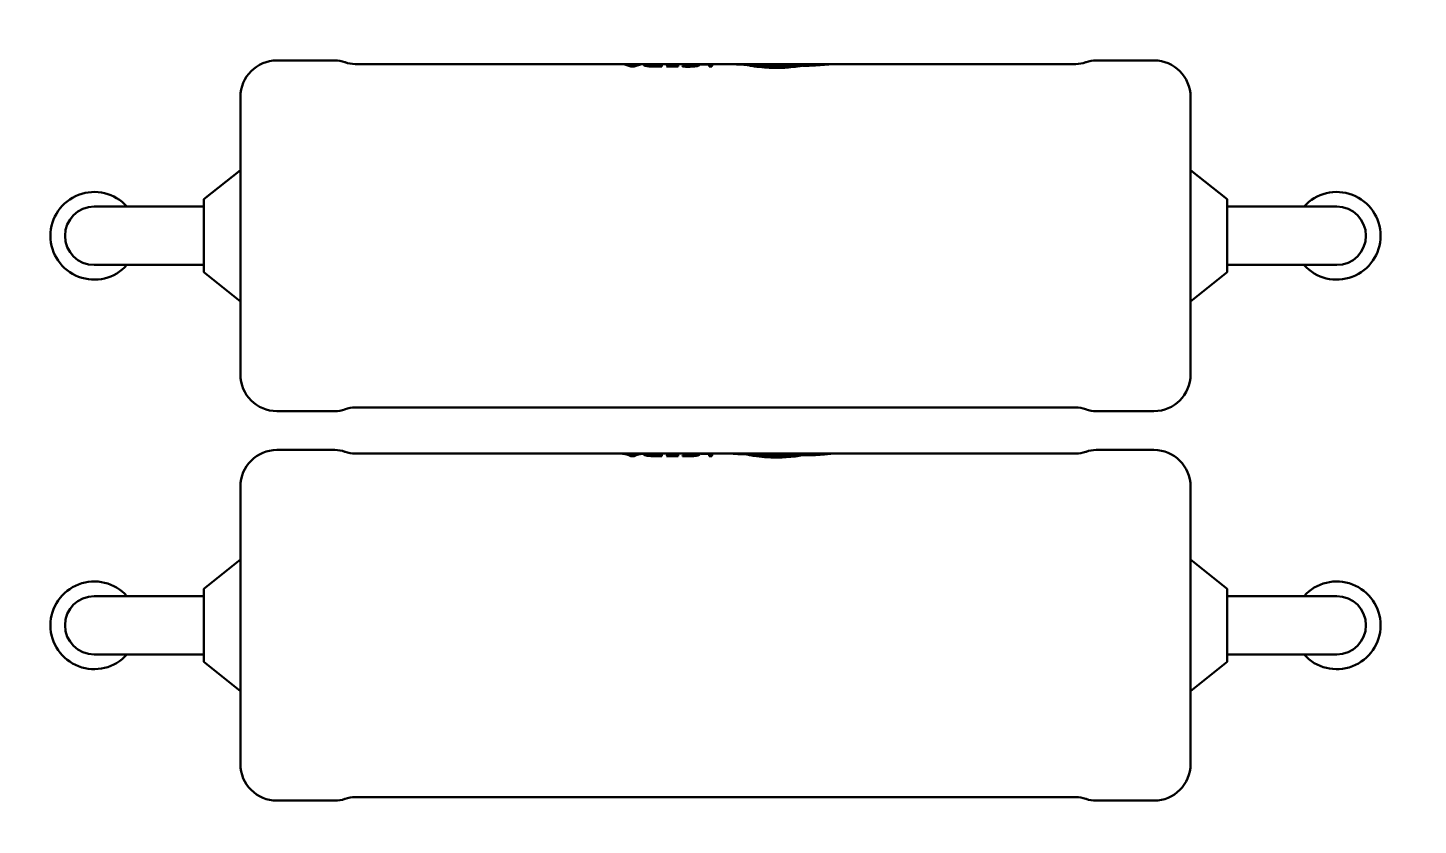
# Model space of a CAD drawing. Header units: millimetres. Extents: x 0 to 841, y 0 to 594.
# Drawn here: x 482.03 to 501.06, y 247.89 to 258.81 of the extents above; entities that cross this region are included whole.
import ezdxf

# ---------------------------------------------------------------- set-up
doc = ezdxf.new("R2010")
doc.units = ezdxf.units.MM
doc.layers.add('Hatch (ISO)', color=7, linetype='Continuous', lineweight=18)
doc.layers.add('Visible (ISO)', color=7, linetype='Continuous', lineweight=50)

msp = doc.modelspace()

# ---------------------------------------------------------------- hatches: boundary and pattern name
at = {"layer": 'Hatch (ISO)'}
h = msp.add_hatch(dxfattribs=at)
h.set_pattern_fill('ANSI31', color=256, scale=25.4, style=0)
h.set_pattern_definition([(45, (0, 0), (-2.245064, 2.245064), [])])
edge = h.paths.add_edge_path()
edge.add_ellipse((416.288, 307.621), major_axis=(-9.758, 2.186), ratio=1, start_angle=270, end_angle=282.6294)
edge.add_line((416.288, 317.621), (382.416, 317.621))
edge.add_ellipse((382.416, 312.621), major_axis=(-5, 0), ratio=1, start_angle=270, end_angle=360)
edge.add_line((377.416, 312.621), (377.416, 210.621))
edge.add_ellipse((382.416, 210.621), major_axis=(0, -5), ratio=1, start_angle=270, end_angle=360)
edge.add_line((382.416, 205.621), (416.288, 205.621))
edge.add_ellipse((416.288, 215.621), major_axis=(10, 0), ratio=1, start_angle=270, end_angle=282.6294)
edge.add_ellipse((445.416, 85.621), major_axis=(120.242, 26.942), ratio=1, start_angle=64.74122, end_angle=90, ccw=False)
edge.add_ellipse((474.544, 215.621), major_axis=(9.758, -2.186), ratio=1, start_angle=270, end_angle=282.6294)
edge.add_line((474.544, 205.621), (558.416, 205.621))
edge.add_ellipse((558.416, 210.621), major_axis=(5, 0), ratio=1, start_angle=270, end_angle=360)
edge.add_line((563.416, 210.621), (563.416, 312.621))
edge.add_ellipse((558.416, 312.621), major_axis=(0, 5), ratio=1, start_angle=270, end_angle=360)
edge.add_line((558.416, 317.621), (474.544, 317.621))
edge.add_ellipse((474.544, 307.621), major_axis=(-10, 0), ratio=1, start_angle=270, end_angle=282.6294)
edge.add_ellipse((445.416, 437.621), major_axis=(-120.242, -26.942), ratio=1, start_angle=64.74122, end_angle=90, ccw=False)
edge = h.paths.add_edge_path(flags=0)
edge.add_line((388.916, 208.621), (388.916, 210.621))
edge.add_ellipse((382.416, 210.621), major_axis=(0, 6.5), ratio=1, start_angle=270, end_angle=363.5049)
edge.add_line((382.019, 217.108), (380.416, 217.108))
edge.add_line((380.416, 217.108), (380.416, 221.814))
edge.add_spline(control_points=[(380.416, 221.814), (380.416, 222.421), (380.5, 223.145), (380.692, 224.324), (380.822, 224.956), (381.036, 226.225), (381.109, 226.863), (381.109, 228.037), (381.036, 228.675), (380.822, 229.944), (380.692, 230.576), (380.5, 231.755), (380.416, 232.479), (380.416, 233.086)], knot_values=[1.346639, 1.346639, 1.346639, 1.346639, 1.528836, 1.528836, 1.705012, 1.705012, 1.881187, 1.881187, 2.057362, 2.057362, 2.233538, 2.233538, 2.415734, 2.415734, 2.415734, 2.415734], degree=3, periodic=0)
edge.add_line((380.416, 233.086), (380.416, 241.621))
edge.add_ellipse((380.416, 244.121), major_axis=(2.5, 0), ratio=1, start_angle=270, end_angle=450)
edge.add_line((380.416, 246.621), (380.416, 276.621))
edge.add_ellipse((380.416, 279.121), major_axis=(2.5, 0), ratio=1, start_angle=270, end_angle=450)
edge.add_line((380.416, 281.621), (380.416, 306.121))
edge.add_line((380.416, 306.121), (382.489, 306.121))
edge.add_ellipse((382.416, 312.621), major_axis=(6.5, 0.073), ratio=1, start_angle=270, end_angle=359.355)
edge.add_line((388.916, 312.621), (388.916, 314.621))
edge.add_line((388.916, 314.621), (416.288, 314.621))
edge.add_ellipse((416.288, 307.621), major_axis=(7, 0), ratio=1, start_angle=77.3706, end_angle=90, ccw=False)
edge.add_ellipse((445.416, 437.621), major_axis=(123.169, -27.598), ratio=1, start_angle=270, end_angle=279.22446)
edge.add_ellipse((445.416, 311.397), major_axis=(-0.223, -7.497), ratio=1, start_angle=270, end_angle=453.4049)
edge.add_ellipse((445.416, 437.621), major_axis=(126.001, 7.497), ratio=1, start_angle=270, end_angle=279.22446)
edge.add_ellipse((474.544, 307.621), major_axis=(6.831, 1.531), ratio=1, start_angle=77.3706, end_angle=90, ccw=False)
edge.add_line((474.544, 314.621), (535.916, 314.621))
edge.add_ellipse((538.416, 314.621), major_axis=(0, -2.5), ratio=1, start_angle=270, end_angle=450)
edge.add_line((540.916, 314.621), (551.918, 314.621))
edge.add_line((551.918, 314.621), (551.918, 312.445))
edge.add_ellipse((558.416, 312.621), major_axis=(0.176, -6.498), ratio=1, start_angle=270, end_angle=359.0971)
edge.add_line((558.489, 306.121), (560.416, 306.121))
edge.add_line((560.416, 306.121), (560.416, 217.108))
edge.add_line((560.416, 217.108), (558.813, 217.108))
edge.add_ellipse((558.416, 210.621), major_axis=(-6.488, 0.397), ratio=1, start_angle=270, end_angle=361.9571)
edge.add_line((551.918, 210.796), (551.918, 208.621))
edge.add_line((551.918, 208.621), (540.916, 208.621))
edge.add_ellipse((538.416, 208.621), major_axis=(0, 2.5), ratio=1, start_angle=270, end_angle=450)
edge.add_line((535.916, 208.621), (474.544, 208.621))
edge.add_ellipse((474.544, 215.621), major_axis=(-7, 0), ratio=1, start_angle=77.3706, end_angle=90, ccw=False)
edge.add_ellipse((445.416, 85.621), major_axis=(-123.169, 27.598), ratio=1, start_angle=270, end_angle=279.22446)
edge.add_ellipse((445.416, 211.844), major_axis=(0.223, 7.497), ratio=1, start_angle=270, end_angle=453.4049)
edge.add_ellipse((445.416, 85.621), major_axis=(-126.001, -7.497), ratio=1, start_angle=270, end_angle=279.22446)
edge.add_ellipse((416.288, 215.621), major_axis=(-6.831, -1.531), ratio=1, start_angle=77.3706, end_angle=90, ccw=False)
edge.add_line((416.288, 208.621), (388.916, 208.621))
edge = h.paths.add_edge_path(flags=0)
edge.add_ellipse((557.666, 211.371), major_axis=(0, 2.172), ratio=1, start_angle=0, end_angle=360)
edge = h.paths.add_edge_path(flags=0)
edge.add_ellipse((557.666, 311.871), major_axis=(0, 2.172), ratio=1, start_angle=0, end_angle=360)
edge = h.paths.add_edge_path(flags=0)
edge.add_ellipse((383.166, 311.871), major_axis=(0, 2.172), ratio=1, start_angle=0, end_angle=360)
edge = h.paths.add_edge_path(flags=0)
edge.add_ellipse((383.166, 211.371), major_axis=(0, 2.172), ratio=1, start_angle=0, end_angle=360)
edge = h.paths.add_edge_path(flags=0)
edge.add_ellipse((445.416, 214.344), major_axis=(0, 2), ratio=1, start_angle=0, end_angle=360)
edge = h.paths.add_edge_path(flags=0)
edge.add_ellipse((445.416, 308.897), major_axis=(0, 2), ratio=1, start_angle=0, end_angle=360)

# ---------------------------------------------------------------- linework, layer by layer
at = {"layer": 'Visible (ISO)'}
for p, q in [((486.232, 258.36), (485.44, 258.36)), ((497.44, 258.36), (496.648, 258.36)), ((486.373, 258.334), (486.369, 258.336)), ((491.657, 258.31), (486.51, 258.31)), ((490.17, 258.309), (490.17, 258.308)), ((490.17, 258.309), (490.214, 258.309)), ((490.244, 258.304), (490.371, 258.304)), ((490.256, 258.301), (490.358, 258.301)), ((490.354, 258.3), (490.26, 258.3)), ((490.284, 258.277), (490.284, 258.276)), ((490.326, 258.277), (490.284, 258.277)), ((490.284, 258.276), (490.326, 258.276)), ((490.307, 258.283), (490.306, 258.283)), ((490.326, 258.277), (490.326, 258.276)), ((490.401, 258.309), (490.445, 258.309)), ((490.445, 258.309), (490.445, 258.308)), ((490.46, 258.297), (490.46, 258.296)), ((490.708, 258.277), (490.621, 258.277)), ((490.621, 258.276), (490.708, 258.276)), ((490.668, 258.282), (490.622, 258.282)), ((490.626, 258.309), (490.71, 258.309)), ((490.626, 258.307), (490.67, 258.307)), ((490.67, 258.306), (490.626, 258.306)), ((490.708, 258.277), (490.708, 258.276)), ((490.71, 258.309), (490.71, 258.308)), ((490.767, 258.309), (490.931, 258.309)), ((490.767, 258.307), (490.767, 258.306)), ((490.892, 258.307), (490.767, 258.307)), ((490.767, 258.306), (490.892, 258.306)), ((490.772, 258.282), (490.89, 258.282)), ((490.772, 258.276), (490.772, 258.275)), ((490.929, 258.276), (490.772, 258.276)), ((490.772, 258.275), (490.929, 258.275)), ((490.782, 258.299), (490.891, 258.299)), ((490.782, 258.296), (490.782, 258.295)), ((490.891, 258.295), (490.782, 258.296)), ((490.782, 258.295), (490.891, 258.294)), ((490.929, 258.276), (490.929, 258.275)), ((490.931, 258.309), (490.931, 258.308)), ((490.99, 258.277), (490.99, 258.276)), ((490.992, 258.306), (490.992, 258.305)), ((491.22, 258.298), (491.22, 258.297)), ((491.233, 258.309), (491.394, 258.309)), ((491.233, 258.307), (491.233, 258.306)), ((491.355, 258.307), (491.233, 258.307)), ((491.233, 258.306), (491.355, 258.306)), ((491.353, 258.276), (491.353, 258.275)), ((491.392, 258.276), (491.353, 258.276)), ((491.353, 258.275), (491.392, 258.275)), ((491.392, 258.276), (491.392, 258.275)), ((491.394, 258.309), (491.394, 258.308)), ((491.8, 258.311), (491.657, 258.311)), ((491.858, 258.302), (491.858, 258.301)), ((492.87, 258.31), (491.867, 258.31)), ((491.948, 258.309), (491.965, 258.309)), ((491.974, 258.28), (491.974, 258.279)), ((492.105, 258.311), (492.105, 258.31)), ((492.625, 258.29), (492.625, 258.289)), ((493.028, 258.311), (492.891, 258.311)), ((496.369, 258.31), (493.028, 258.31)), ((493.029, 258.311), (493.029, 258.31)), ((496.506, 258.334), (496.511, 258.336)), ((484.94, 257.86), (484.94, 254.06)), ((497.94, 257.86), (497.94, 254.06)), ((484.44, 256.46), (484.94, 256.86)), ((498.44, 256.46), (497.94, 256.86)), ((484.44, 256.46), (484.44, 255.46)), ((498.44, 256.46), (498.44, 255.46)), ((483.94, 256.36), (482.94, 256.36)), ((484.44, 256.36), (483.94, 256.36)), ((498.94, 256.36), (498.44, 256.36)), ((499.94, 256.36), (498.94, 256.36)), ((482.94, 255.56), (483.94, 255.56)), ((484.44, 255.56), (483.94, 255.56)), ((498.94, 255.56), (498.44, 255.56)), ((498.94, 255.56), (499.94, 255.56)), ((484.44, 255.46), (484.94, 255.06)), ((498.44, 255.46), (497.94, 255.06)), ((496.369, 253.61), (486.51, 253.61)), ((486.232, 253.56), (485.44, 253.56)), ((486.373, 253.586), (486.369, 253.584)), ((496.506, 253.586), (496.511, 253.584)), ((497.44, 253.56), (496.648, 253.56)), ((486.232, 253.028), (485.44, 253.028)), ((497.44, 253.028), (496.648, 253.028)), ((486.373, 253.002), (486.369, 253.004)), ((491.657, 252.978), (486.51, 252.978)), ((490.17, 252.977), (490.17, 252.976)), ((490.17, 252.977), (490.214, 252.977)), ((490.244, 252.972), (490.371, 252.972)), ((490.256, 252.969), (490.358, 252.969)), ((490.354, 252.968), (490.26, 252.968)), ((490.284, 252.945), (490.284, 252.944)), ((490.326, 252.945), (490.284, 252.945)), ((490.284, 252.944), (490.326, 252.944)), ((490.307, 252.951), (490.306, 252.951)), ((490.326, 252.945), (490.326, 252.944)), ((490.401, 252.977), (490.445, 252.977)), ((490.445, 252.977), (490.445, 252.976)), ((490.46, 252.965), (490.46, 252.964)), ((490.708, 252.944), (490.621, 252.944)), ((490.621, 252.943), (490.708, 252.943)), ((490.668, 252.95), (490.622, 252.95)), ((490.626, 252.977), (490.71, 252.977)), ((490.626, 252.975), (490.67, 252.975)), ((490.67, 252.974), (490.626, 252.974)), ((490.708, 252.944), (490.708, 252.943)), ((490.71, 252.977), (490.71, 252.976)), ((490.767, 252.977), (490.931, 252.977)), ((490.767, 252.975), (490.767, 252.974)), ((490.892, 252.975), (490.767, 252.975)), ((490.767, 252.974), (490.892, 252.974)), ((490.772, 252.95), (490.89, 252.95)), ((490.772, 252.944), (490.772, 252.943)), ((490.929, 252.944), (490.772, 252.944)), ((490.772, 252.943), (490.929, 252.943)), ((490.782, 252.967), (490.891, 252.967)), ((490.782, 252.963), (490.782, 252.962)), ((490.891, 252.963), (490.782, 252.963)), ((490.782, 252.962), (490.891, 252.962)), ((490.929, 252.944), (490.929, 252.943)), ((490.931, 252.977), (490.931, 252.976)), ((490.99, 252.945), (490.99, 252.944)), ((490.992, 252.974), (490.992, 252.973)), ((491.22, 252.966), (491.22, 252.965)), ((491.233, 252.977), (491.394, 252.977)), ((491.233, 252.975), (491.233, 252.974)), ((491.355, 252.975), (491.233, 252.975)), ((491.233, 252.974), (491.355, 252.974)), ((491.353, 252.943), (491.353, 252.942)), ((491.392, 252.943), (491.353, 252.943)), ((491.353, 252.942), (491.392, 252.942)), ((491.392, 252.943), (491.392, 252.942)), ((491.394, 252.977), (491.394, 252.975)), ((491.8, 252.979), (491.657, 252.979)), ((491.858, 252.97), (491.858, 252.969)), ((492.87, 252.978), (491.867, 252.978)), ((491.948, 252.977), (491.965, 252.977)), ((491.974, 252.948), (491.974, 252.947)), ((492.105, 252.979), (492.105, 252.978)), ((492.625, 252.957), (492.625, 252.956)), ((493.028, 252.979), (492.891, 252.979)), ((496.369, 252.978), (493.028, 252.978)), ((493.029, 252.978), (493.029, 252.978)), ((496.506, 253.002), (496.511, 253.004)), ((484.94, 252.528), (484.94, 248.728)), ((497.94, 252.528), (497.94, 248.728)), ((484.44, 251.128), (484.94, 251.528)), ((498.44, 251.128), (497.94, 251.528)), ((484.44, 251.128), (484.44, 250.128)), ((498.44, 251.128), (498.44, 250.128)), ((483.94, 251.028), (482.94, 251.028)), ((484.44, 251.028), (483.94, 251.028)), ((498.94, 251.028), (498.44, 251.028)), ((499.94, 251.028), (498.94, 251.028)), ((482.94, 250.228), (483.94, 250.228)), ((484.44, 250.228), (483.94, 250.228)), ((498.94, 250.228), (498.44, 250.228)), ((498.94, 250.228), (499.94, 250.228)), ((484.44, 250.128), (484.94, 249.728)), ((498.44, 250.128), (497.94, 249.728)), ((496.369, 248.278), (486.51, 248.278)), ((486.232, 248.228), (485.44, 248.228)), ((486.373, 248.254), (486.369, 248.252)), ((496.506, 248.254), (496.511, 248.252)), ((497.44, 248.228), (496.648, 248.228))]:
    msp.add_line(p, q, dxfattribs=at)
for centre, radius, start, end in [((485.44, 257.86), 0.5, 90, 180), ((486.232, 257.96), 0.4, 70, 90), ((496.648, 257.96), 0.4, 90, 110), ((497.44, 257.86), 0.5, 0, 90), ((486.51, 258.71), 0.4, 250, 270), ((496.369, 258.71), 0.4, 270, 290), ((482.94, 255.96), 0.6, 41.8467, 318.226), ((499.94, 255.96), 0.6, 221.7739, 138.1533), ((482.94, 255.96), 0.4, 90, 270), ((499.94, 255.96), 0.4, 270, 90), ((485.44, 254.06), 0.5, 180, 270), ((497.44, 254.06), 0.5, 270, 0), ((486.51, 253.21), 0.4, 90, 110), ((496.369, 253.21), 0.4, 70, 90), ((486.232, 253.96), 0.4, 270, 290), ((496.648, 253.96), 0.4, 250, 270), ((485.44, 252.528), 0.5, 90, 180), ((486.232, 252.628), 0.4, 70, 90), ((496.648, 252.628), 0.4, 90, 110), ((497.44, 252.528), 0.5, 0, 90), ((486.51, 253.378), 0.4, 250, 270), ((496.369, 253.378), 0.4, 270, 290), ((482.94, 250.628), 0.6, 41.8114, 318.1908), ((499.94, 250.628), 0.6, 221.8092, 138.1886), ((482.94, 250.628), 0.4, 90, 270), ((499.94, 250.628), 0.4, 270, 90), ((485.44, 248.728), 0.5, 180, 270), ((497.44, 248.728), 0.5, 270, 0), ((486.51, 247.878), 0.4, 90, 110), ((496.369, 247.878), 0.4, 70, 90), ((486.232, 248.628), 0.4, 270, 290), ((496.648, 248.628), 0.4, 250, 270)]:
    msp.add_arc(centre, radius, start, end, dxfattribs=at)
for centre, major_axis, ratio, start_param, end_param in [((490.136, 255.639), (0, 2.672), 0.349299, 6.123781, 6.246618), ((490.136, 255.639), (0, 2.671), 0.349299, 6.123713, 6.246602), ((490.18, 255.96), (0, -2.351), 0.36484, 3.066748, 3.102392), ((490.181, 255.669), (0, 2.642), 0.33493, 6.147368, 6.198751), ((490.436, 255.648), (0, 2.662), 0.3452, 0.084394, 0.135319), ((490.481, 255.61), (0, 2.701), 0.362554, 0.03714, 0.158676), ((490.481, 255.611), (0, 2.699), 0.362554, 0.037156, 0.158744), ((490.435, 255.96), (0, -2.351), 0.35939, 3.181359, 3.216822), ((490.671, 255.96), (0, 2.351), 0.007092, 0.055389, 0.156028), ((490.71, 255.96), (0, 2.351), 0.007092, 0.040698, 0.171276), ((490.71, 255.96), (0, 2.35), 0.007092, 0.040715, 0.17135), ((490.768, 255.96), (0, -2.351), 0.007092, 3.182465, 3.197276), ((490.775, 255.96), (0, -2.351), 0.007092, 3.297941, 3.31307), ((490.784, 255.96), (0, -2.351), 0.007092, 3.241109, 3.256054), ((490.893, 255.96), (0, -2.351), 0.007092, 3.256385, 3.298301), ((490.893, 255.96), (0, -2.351), 0.007092, 3.197653, 3.241439), ((490.932, 255.96), (0, 2.351), 0.007092, 0.041367, 0.171955), ((490.932, 255.96), (0, 2.35), 0.007092, 0.041385, 0.172029), ((490.993, 255.96), (0, -2.351), 0.007092, 3.292834, 3.310575), ((490.993, 255.96), (0, -2.351), 0.007092, 3.188524, 3.204602), ((491.234, 255.96), (0, -2.351), 0.007092, 3.183872, 3.198684), ((491.356, 255.96), (0, 2.351), 0.007092, 0.057457, 0.173251), ((491.395, 255.96), (0, 2.351), 0.007092, 0.042764, 0.173372), ((491.395, 255.96), (0, 2.35), 0.007092, 0.042783, 0.173446), ((492.11, 255.96), (0, 2.351), 0.575426, 0.003645, 0.029168), ((492.088, 247.059), (0, 11.252), 0.88961, 6.269854, 6.28153), ((490.136, 250.307), (0, 2.672), 0.349299, 6.123781, 6.246618), ((490.136, 250.307), (0, 2.671), 0.349299, 6.123713, 6.246602), ((490.18, 250.628), (0, -2.351), 0.36484, 3.066748, 3.102392), ((490.181, 250.337), (0, 2.642), 0.33493, 6.147368, 6.198751), ((490.436, 250.316), (0, 2.662), 0.3452, 0.084394, 0.135319), ((490.481, 250.278), (0, 2.701), 0.362554, 0.03714, 0.158676), ((490.481, 250.278), (0, 2.699), 0.362554, 0.037156, 0.158744), ((490.435, 250.628), (0, -2.351), 0.35939, 3.181359, 3.216822), ((490.671, 250.628), (0, 2.351), 0.007092, 0.055389, 0.156028), ((490.71, 250.628), (0, 2.351), 0.007092, 0.040698, 0.171276), ((490.71, 250.628), (0, 2.35), 0.007092, 0.040715, 0.17135), ((490.768, 250.628), (0, -2.351), 0.007092, 3.182465, 3.197276), ((490.775, 250.628), (0, -2.351), 0.007092, 3.297941, 3.31307), ((490.784, 250.628), (0, -2.351), 0.007092, 3.241109, 3.256054), ((490.893, 250.628), (0, -2.351), 0.007092, 3.256385, 3.298301), ((490.893, 250.628), (0, -2.351), 0.007092, 3.197653, 3.241439), ((490.932, 250.628), (0, 2.351), 0.007092, 0.041367, 0.171955), ((490.932, 250.628), (0, 2.35), 0.007092, 0.041385, 0.172029), ((490.993, 250.628), (0, -2.351), 0.007092, 3.292834, 3.310575), ((490.993, 250.628), (0, -2.351), 0.007092, 3.188524, 3.204602), ((491.234, 250.628), (0, -2.351), 0.007092, 3.183872, 3.198684), ((491.356, 250.628), (0, 2.351), 0.007092, 0.057457, 0.173251), ((491.395, 250.628), (0, 2.351), 0.007092, 0.042764, 0.173372), ((491.395, 250.628), (0, 2.35), 0.007092, 0.042783, 0.173446), ((492.11, 250.628), (0, 2.351), 0.575426, 0.003645, 0.029168), ((492.088, 241.727), (0, 11.252), 0.88961, 6.269854, 6.28153)]:
    msp.add_ellipse(centre, major_axis=major_axis, ratio=ratio, start_param=start_param, end_param=end_param, dxfattribs=at)
for points, knots in [([(490.306, 258.283), (490.305, 258.284), (490.305, 258.284), (490.303, 258.286), (490.302, 258.286), (490.301, 258.287)], [-0.001817193, -0.001817193, -0.001817193, -0.001817193, -0.000942581, -0.000942581, 0, 0, 0, 0]), ([(490.46, 258.298), (490.46, 258.3), (490.464, 258.302), (490.475, 258.304), (490.48, 258.305), (490.492, 258.306), (490.499, 258.306), (490.507, 258.307)], [-0.01273476, -0.01273476, -0.01273476, -0.01273476, -0.00635959, -0.00635959, -0.00331441, -0.00331441, 0, 0, 0, 0]), ([(490.506, 258.283), (490.497, 258.284), (490.49, 258.286), (490.484, 258.287), (490.476, 258.289), (490.47, 258.291), (490.466, 258.292), (490.462, 258.294), (490.46, 258.296), (490.46, 258.298)], [0, 0, 0, 0, 0.000032823, 0.000032823, 0.000032823, 0.0000769355, 0.0000769355, 0.0000769355, 0.0001223582, 0.0001223582, 0.0001223582, 0.0001223582]), ([(490.46, 258.297), (490.46, 258.295), (490.461, 258.294), (490.463, 258.293), (490.466, 258.291), (490.471, 258.289), (490.479, 258.287), (490.486, 258.285), (490.495, 258.284), (490.506, 258.282)], [0, 0, 0, 0, 0.0000327289, 0.0000327289, 0.0000327289, 0.0000804287, 0.0000804287, 0.0000804287, 0.0001225582, 0.0001225582, 0.0001225582, 0.0001225582]), ([(490.502, 258.298), (490.502, 258.299), (490.504, 258.301), (490.512, 258.303), (490.515, 258.303), (490.524, 258.305), (490.529, 258.305), (490.535, 258.305)], [-0.009770045, -0.009770045, -0.009770045, -0.009770045, -0.004897565, -0.004897565, -0.002507321, -0.002507321, 0, 0, 0, 0]), ([(490.535, 258.304), (490.528, 258.304), (490.522, 258.303), (490.517, 258.303), (490.511, 258.302), (490.507, 258.301), (490.505, 258.3), (490.503, 258.299), (490.502, 258.298), (490.502, 258.297)], [0, 0, 0, 0, 0.00002866472, 0.00002866472, 0.00002866472, 0.00006638297, 0.00006638297, 0.00006638297, 0.00009394185, 0.00009394185, 0.00009394185, 0.00009394185]), ([(490.535, 258.287), (490.528, 258.288), (490.522, 258.289), (490.518, 258.29), (490.512, 258.291), (490.508, 258.292), (490.505, 258.294), (490.503, 258.295), (490.502, 258.296), (490.502, 258.298)], [0, 0, 0, 0, 0.00002595317, 0.00002595317, 0.00002595317, 0.00005944273, 0.00005944273, 0.00005944273, 0.00009568467, 0.00009568467, 0.00009568467, 0.00009568467]), ([(490.621, 258.277), (490.611, 258.277), (490.601, 258.277), (490.58, 258.277), (490.569, 258.278), (490.539, 258.279), (490.521, 258.281), (490.506, 258.283)], [-0.012617, -0.012617, -0.012617, -0.012617, -0.00967464, -0.00967464, -0.00632404, -0.00632404, 0, 0, 0, 0]), ([(490.506, 258.282), (490.521, 258.28), (490.539, 258.278), (490.57, 258.277), (490.58, 258.276), (490.601, 258.276), (490.611, 258.276), (490.621, 258.276)], [0, 0, 0, 0, 0.00634647, 0.00634647, 0.00968424, 0.00968424, 0.01261775, 0.01261775, 0.01261775, 0.01261775]), ([(490.507, 258.307), (490.516, 258.307), (490.526, 258.308), (490.537, 258.308), (490.552, 258.308), (490.569, 258.309), (490.587, 258.309), (490.6, 258.309), (490.613, 258.309), (490.626, 258.309)], [0, 0, 0, 0, 0.0000364601, 0.0000364601, 0.0000364601, 0.0000897481, 0.0000897481, 0.0000897481, 0.0001290641, 0.0001290641, 0.0001290641, 0.0001290641]), ([(490.535, 258.305), (490.542, 258.306), (490.55, 258.306), (490.559, 258.307), (490.571, 258.307), (490.584, 258.307), (490.597, 258.307), (490.606, 258.307), (490.616, 258.307), (490.626, 258.307)], [0, 0, 0, 0, 0.00002938053, 0.00002938053, 0.00002938053, 0.00006924515, 0.00006924515, 0.00006924515, 0.00009843583, 0.00009843583, 0.00009843583, 0.00009843583]), ([(490.626, 258.306), (490.616, 258.306), (490.606, 258.306), (490.597, 258.306), (490.582, 258.306), (490.568, 258.306), (490.555, 258.305), (490.548, 258.305), (490.541, 258.305), (490.535, 258.304)], [0, 0, 0, 0, 0.00002915435, 0.00002915435, 0.00002915435, 0.00007338834, 0.00007338834, 0.00007338834, 0.00009880495, 0.00009880495, 0.00009880495, 0.00009880495]), ([(490.622, 258.282), (490.615, 258.282), (490.607, 258.282), (490.592, 258.283), (490.584, 258.283), (490.567, 258.284), (490.56, 258.284), (490.546, 258.286), (490.54, 258.286), (490.535, 258.287)], [-0.009493715, -0.009493715, -0.009493715, -0.009493715, -0.007220582, -0.007220582, -0.004754477, -0.004754477, -0.002166427, -0.002166427, 0, 0, 0, 0]), ([(491.063, 258.275), (491.056, 258.275), (491.05, 258.275), (491.036, 258.275), (491.03, 258.276), (491.012, 258.276), (491.001, 258.277), (490.99, 258.277)], [-0.007374217, -0.007374217, -0.007374217, -0.007374217, -0.005417549, -0.005417549, -0.003378136, -0.003378136, 0, 0, 0, 0]), ([(490.99, 258.276), (491.001, 258.276), (491.012, 258.275), (491.03, 258.275), (491.036, 258.274), (491.05, 258.274), (491.056, 258.274), (491.063, 258.274)], [0, 0, 0, 0, 0.003378134, 0.003378134, 0.005417635, 0.005417635, 0.007374222, 0.007374222, 0.007374222, 0.007374222]), ([(490.991, 258.284), (490.996, 258.284), (491.002, 258.283), (491.008, 258.283), (491.014, 258.282), (491.021, 258.282), (491.027, 258.282), (491.039, 258.281), (491.051, 258.281), (491.062, 258.281)], [0, 0, 0, 0, 0.00001964003, 0.00001964003, 0.00001964003, 0.00003928259, 0.00003928259, 0.00003928259, 0.0000750997, 0.0000750997, 0.0000750997, 0.0000750997]), ([(490.992, 258.308), (491.004, 258.309), (491.017, 258.309), (491.046, 258.309), (491.062, 258.309), (491.077, 258.309)], [-0.008697232, -0.008697232, -0.008697232, -0.008697232, -0.00465646, -0.00465646, 0, 0, 0, 0]), ([(491.071, 258.307), (491.064, 258.307), (491.057, 258.307), (491.043, 258.307), (491.036, 258.307), (491.016, 258.307), (491.004, 258.307), (490.992, 258.306)], [-0.008270165, -0.008270165, -0.008270165, -0.008270165, -0.006122113, -0.006122113, -0.003997843, -0.003997843, 0, 0, 0, 0]), ([(490.992, 258.305), (490.999, 258.306), (491.006, 258.306), (491.013, 258.306), (491.02, 258.306), (491.027, 258.306), (491.034, 258.306), (491.046, 258.306), (491.059, 258.306), (491.071, 258.306)], [0, 0, 0, 0, 0.00002271919, 0.00002271919, 0.00002271919, 0.00004542092, 0.00004542092, 0.00004542092, 0.00008240114, 0.00008240114, 0.00008240114, 0.00008240114]), ([(491.062, 258.281), (491.07, 258.281), (491.077, 258.281), (491.092, 258.282), (491.1, 258.282), (491.116, 258.283), (491.123, 258.283), (491.135, 258.285), (491.141, 258.286), (491.146, 258.286)], [-0.009289656, -0.009289656, -0.009289656, -0.009289656, -0.007107948, -0.007107948, -0.004645797, -0.004645797, -0.002166569, -0.002166569, 0, 0, 0, 0]), ([(491.175, 258.283), (491.168, 258.281), (491.161, 258.28), (491.144, 258.279), (491.134, 258.278), (491.113, 258.276), (491.102, 258.276), (491.082, 258.275), (491.072, 258.275), (491.063, 258.275)], [-0.01248134, -0.01248134, -0.01248134, -0.01248134, -0.0095703, -0.0095703, -0.00623372, -0.00623372, -0.0028846, -0.0028846, 0, 0, 0, 0]), ([(491.063, 258.274), (491.072, 258.274), (491.082, 258.274), (491.102, 258.275), (491.113, 258.275), (491.134, 258.277), (491.144, 258.278), (491.161, 258.279), (491.168, 258.28), (491.175, 258.282)], [0, 0, 0, 0, 0.00288677, 0.00288677, 0.00623986, 0.00623986, 0.00957295, 0.00957295, 0.01248135, 0.01248135, 0.01248135, 0.01248135]), ([(491.149, 258.305), (491.144, 258.306), (491.138, 258.306), (491.131, 258.306), (491.122, 258.307), (491.112, 258.307), (491.101, 258.307), (491.091, 258.307), (491.081, 258.307), (491.071, 258.307)], [0, 0, 0, 0, 0.00002438447, 0.00002438447, 0.00002438447, 0.00005708586, 0.00005708586, 0.00005708586, 0.00008729526, 0.00008729526, 0.00008729526, 0.00008729526]), ([(491.071, 258.306), (491.079, 258.306), (491.087, 258.306), (491.095, 258.306), (491.107, 258.306), (491.118, 258.306), (491.127, 258.306), (491.135, 258.305), (491.143, 258.305), (491.149, 258.304)], [0, 0, 0, 0, 0.00002431651, 0.00002431651, 0.00002431651, 0.00005906662, 0.00005906662, 0.00005906662, 0.00008743128, 0.00008743128, 0.00008743128, 0.00008743128]), ([(491.077, 258.309), (491.088, 258.309), (491.099, 258.309), (491.11, 258.309), (491.125, 258.309), (491.14, 258.309), (491.154, 258.308), (491.164, 258.308), (491.173, 258.308), (491.182, 258.307)], [0, 0, 0, 0, 0.000032935, 0.000032935, 0.000032935, 0.0000801277, 0.0000801277, 0.0000801277, 0.0001163503, 0.0001163503, 0.0001163503, 0.0001163503]), ([(491.146, 258.286), (491.152, 258.287), (491.158, 258.288), (491.163, 258.29), (491.169, 258.291), (491.174, 258.293), (491.176, 258.295), (491.178, 258.296), (491.178, 258.297), (491.179, 258.298)], [0, 0, 0, 0, 0.0000290248, 0.0000290248, 0.0000290248, 0.0000706855, 0.0000706855, 0.0000706855, 0.0001001312, 0.0001001312, 0.0001001312, 0.0001001312]), ([(491.179, 258.298), (491.179, 258.299), (491.177, 258.301), (491.17, 258.303), (491.167, 258.303), (491.159, 258.305), (491.155, 258.305), (491.149, 258.305)], [-0.009476427, -0.009476427, -0.009476427, -0.009476427, -0.00474829, -0.00474829, -0.002423593, -0.002423593, 0, 0, 0, 0]), ([(491.149, 258.304), (491.155, 258.304), (491.161, 258.303), (491.165, 258.303), (491.171, 258.302), (491.175, 258.301), (491.177, 258.3), (491.178, 258.299), (491.178, 258.298), (491.179, 258.297)], [0, 0, 0, 0, 0.00002762, 0.00002762, 0.00002762, 0.00006711915, 0.00006711915, 0.00006711915, 0.00008834995, 0.00008834995, 0.00008834995, 0.00008834995]), ([(491.22, 258.298), (491.22, 258.296), (491.217, 258.293), (491.206, 258.289), (491.201, 258.288), (491.189, 258.285), (491.183, 258.284), (491.175, 258.283)], [-0.01312145, -0.01312145, -0.01312145, -0.01312145, -0.00652974, -0.00652974, -0.00329494, -0.00329494, 0, 0, 0, 0]), ([(491.175, 258.282), (491.184, 258.283), (491.191, 258.284), (491.198, 258.286), (491.206, 258.288), (491.212, 258.29), (491.216, 258.292), (491.219, 258.294), (491.22, 258.296), (491.22, 258.297)], [0, 0, 0, 0, 0.0000371314, 0.0000371314, 0.0000371314, 0.0000894285, 0.0000894285, 0.0000894285, 0.0001306939, 0.0001306939, 0.0001306939, 0.0001306939]), ([(491.182, 258.307), (491.189, 258.307), (491.195, 258.306), (491.205, 258.305), (491.209, 258.304), (491.218, 258.302), (491.22, 258.3), (491.22, 258.298)], [-0.0120589, -0.0120589, -0.0120589, -0.0120589, -0.00894983, -0.00894983, -0.00602335, -0.00602335, 0, 0, 0, 0]), ([(491.858, 258.302), (491.825, 258.303), (491.795, 258.304), (491.744, 258.307), (491.724, 258.308), (491.692, 258.31), (491.679, 258.31), (491.665, 258.311), (491.661, 258.311), (491.654, 258.311), (491.651, 258.311), (491.648, 258.311), (491.647, 258.31), (491.646, 258.31), (491.646, 258.31), (491.646, 258.31)], [-0.03805967, -0.03805967, -0.03805967, -0.03805967, -0.02774944, -0.02774944, -0.01904787, -0.01904787, -0.01178072, -0.01178072, -0.00798568, -0.00798568, -0.00461383, -0.00461383, -0.00241648, -0.00241648, -0.00105171, -0.00105171, -0.00105171, -0.00105171]), ([(491.657, 258.31), (491.661, 258.31), (491.665, 258.31), (491.679, 258.309), (491.691, 258.309), (491.723, 258.307), (491.744, 258.306), (491.794, 258.303), (491.825, 258.302), (491.858, 258.301)], [0.00802162, 0.00802162, 0.00802162, 0.00802162, 0.011762, 0.011762, 0.01898646, 0.01898646, 0.02767971, 0.02767971, 0.03805986, 0.03805986, 0.03805986, 0.03805986]), ([(491.8, 258.311), (491.804, 258.311), (491.81, 258.311), (491.816, 258.311), (491.828, 258.311), (491.842, 258.31), (491.858, 258.31), (491.874, 258.31), (491.892, 258.31), (491.911, 258.309), (491.923, 258.309), (491.935, 258.309), (491.948, 258.309)], [0.0000831317, 0.0000831317, 0.0000831317, 0.0000831317, 0.000113004, 0.000113004, 0.000113004, 0.0001696717, 0.0001696717, 0.0001696717, 0.000226957, 0.000226957, 0.000226957, 0.000264275, 0.000264275, 0.000264275, 0.000264275]), ([(491.974, 258.28), (491.948, 258.284), (491.925, 258.288), (491.886, 258.295), (491.87, 258.299), (491.858, 258.302)], [-0.02106731, -0.02106731, -0.02106731, -0.02106731, -0.01053672, -0.01053672, 0, 0, 0, 0]), ([(491.858, 258.301), (491.87, 258.298), (491.886, 258.294), (491.925, 258.287), (491.948, 258.283), (491.974, 258.279)], [0, 0, 0, 0, 0.01053613, 0.01053613, 0.0210674, 0.0210674, 0.0210674, 0.0210674]), ([(491.965, 258.309), (491.97, 258.308), (491.982, 258.305), (492.018, 258.299), (492.039, 258.297), (492.093, 258.291), (492.127, 258.288), (492.182, 258.285), (492.201, 258.284), (492.236, 258.283), (492.252, 258.283), (492.267, 258.283)], [-0.04473034, -0.04473034, -0.04473034, -0.04473034, -0.03262313, -0.03262313, -0.02235342, -0.02235342, -0.01055376, -0.01055376, -0.00462282, -0.00462282, 0, 0, 0, 0]), ([(492.268, 258.259), (492.246, 258.259), (492.223, 258.259), (492.17, 258.261), (492.14, 258.263), (492.061, 258.269), (492.014, 258.274), (491.974, 258.28)], [-0.0324166, -0.0324166, -0.0324166, -0.0324166, -0.02564852, -0.02564852, -0.01622691, -0.01622691, 0, 0, 0, 0]), ([(491.974, 258.279), (492.014, 258.273), (492.061, 258.268), (492.14, 258.262), (492.17, 258.26), (492.223, 258.258), (492.246, 258.258), (492.268, 258.257)], [0, 0, 0, 0, 0.01622663, 0.01622663, 0.02564905, 0.02564905, 0.03241667, 0.03241667, 0.03241667, 0.03241667]), ([(492.267, 258.283), (492.278, 258.283), (492.289, 258.283), (492.313, 258.283), (492.326, 258.283), (492.377, 258.285), (492.414, 258.288), (492.471, 258.293), (492.494, 258.296), (492.533, 258.301), (492.548, 258.304), (492.559, 258.306)], [-0.0383786, -0.0383786, -0.0383786, -0.0383786, -0.03501509, -0.03501509, -0.03124312, -0.03124312, -0.01921639, -0.01921639, -0.00992973, -0.00992973, 0, 0, 0, 0]), ([(492.529, 258.275), (492.491, 258.27), (492.45, 258.266), (492.38, 258.261), (492.354, 258.26), (492.308, 258.259), (492.288, 258.258), (492.268, 258.259)], [-0.02795039, -0.02795039, -0.02795039, -0.02795039, -0.01395151, -0.01395151, -0.00600391, -0.00600391, 0, 0, 0, 0]), ([(492.268, 258.257), (492.288, 258.257), (492.308, 258.258), (492.354, 258.259), (492.38, 258.26), (492.45, 258.265), (492.491, 258.269), (492.529, 258.274)], [0, 0, 0, 0, 0.00600421, 0.00600421, 0.01395392, 0.01395392, 0.02795043, 0.02795043, 0.02795043, 0.02795043]), ([(492.625, 258.29), (492.618, 258.288), (492.611, 258.287), (492.603, 258.286), (492.596, 258.284), (492.588, 258.283), (492.58, 258.282), (492.564, 258.279), (492.547, 258.277), (492.529, 258.275)], [0, 0, 0, 0, 0.0000348254, 0.0000348254, 0.0000348254, 0.0000696653, 0.0000696653, 0.0000696653, 0.0001364177, 0.0001364177, 0.0001364177, 0.0001364177]), ([(492.529, 258.274), (492.539, 258.275), (492.548, 258.276), (492.557, 258.277), (492.565, 258.279), (492.574, 258.28), (492.582, 258.281), (492.597, 258.284), (492.612, 258.286), (492.625, 258.289)], [0, 0, 0, 0, 0.0000348571, 0.0000348571, 0.0000348571, 0.0000696973, 0.0000696973, 0.0000696973, 0.0001363039, 0.0001363039, 0.0001363039, 0.0001363039]), ([(492.559, 258.306), (492.568, 258.305), (492.578, 258.305), (492.588, 258.305), (492.598, 258.304), (492.608, 258.304), (492.619, 258.304), (492.637, 258.303), (492.655, 258.303), (492.674, 258.303)], [0, 0, 0, 0, 0.0000324982, 0.0000324982, 0.0000324982, 0.0000649842, 0.0000649842, 0.0000649842, 0.0001210088, 0.0001210088, 0.0001210088, 0.0001210088]), ([(492.675, 258.289), (492.671, 258.289), (492.666, 258.289), (492.662, 258.289), (492.658, 258.289), (492.653, 258.289), (492.649, 258.289), (492.641, 258.289), (492.633, 258.289), (492.625, 258.29)], [0, 0, 0, 0, 0.00001312132, 0.00001312132, 0.00001312132, 0.00002623838, 0.00002623838, 0.00002623838, 0.00005010707, 0.00005010707, 0.00005010707, 0.00005010707]), ([(492.625, 258.289), (492.63, 258.288), (492.634, 258.288), (492.638, 258.288), (492.643, 258.288), (492.647, 258.288), (492.651, 258.288), (492.659, 258.288), (492.667, 258.288), (492.675, 258.288)], [0, 0, 0, 0, 0.00001311515, 0.00001311515, 0.00001311515, 0.00002623177, 0.00002623177, 0.00002623177, 0.00005013041, 0.00005013041, 0.00005013041, 0.00005013041]), ([(492.674, 258.303), (492.679, 258.303), (492.685, 258.303), (492.697, 258.303), (492.703, 258.303), (492.727, 258.304), (492.744, 258.304), (492.785, 258.305), (492.808, 258.306), (492.847, 258.309), (492.864, 258.31), (492.88, 258.311), (492.885, 258.311), (492.889, 258.311), (492.89, 258.311), (492.891, 258.311)], [-0.03413203, -0.03413203, -0.03413203, -0.03413203, -0.03242295, -0.03242295, -0.03054113, -0.03054113, -0.02519453, -0.02519453, -0.01707212, -0.01707212, -0.00860337, -0.00860337, -0.00430527, -0.00430527, -0.00247494, -0.00247494, -0.00247494, -0.00247494]), ([(492.925, 258.301), (492.892, 258.298), (492.853, 258.295), (492.785, 258.291), (492.759, 258.29), (492.714, 258.289), (492.694, 258.289), (492.675, 258.289)], [-0.02785024, -0.02785024, -0.02785024, -0.02785024, -0.01390342, -0.01390342, -0.00580587, -0.00580587, 0, 0, 0, 0]), ([(492.675, 258.288), (492.694, 258.288), (492.714, 258.288), (492.759, 258.289), (492.785, 258.29), (492.853, 258.294), (492.892, 258.297), (492.925, 258.3)], [0, 0, 0, 0, 0.00580544, 0.00580544, 0.01390359, 0.01390359, 0.02785027, 0.02785027, 0.02785027, 0.02785027]), ([(493.029, 258.311), (493.029, 258.311), (493.028, 258.311), (493.026, 258.311), (493.025, 258.311), (493.018, 258.31), (493.011, 258.31), (492.984, 258.307), (492.958, 258.304), (492.925, 258.301)], [-0.02752903, -0.02752903, -0.02752903, -0.02752903, -0.02440837, -0.02440837, -0.02099819, -0.02099819, -0.01377998, -0.01377998, 0, 0, 0, 0]), ([(492.925, 258.3), (492.958, 258.303), (492.984, 258.306), (493.011, 258.309), (493.018, 258.309), (493.025, 258.31), (493.026, 258.31), (493.027, 258.31), (493.028, 258.31), (493.028, 258.31)], [0, 0, 0, 0, 0.01378325, 0.01378325, 0.02099863, 0.02099863, 0.02440866, 0.02440866, 0.02471944, 0.02471944, 0.02471944, 0.02471944]), ([(490.306, 252.951), (490.305, 252.952), (490.305, 252.952), (490.303, 252.953), (490.302, 252.954), (490.301, 252.954)], [-0.001817193, -0.001817193, -0.001817193, -0.001817193, -0.000942581, -0.000942581, 0, 0, 0, 0]), ([(490.46, 252.965), (490.46, 252.968), (490.464, 252.969), (490.475, 252.972), (490.48, 252.972), (490.492, 252.974), (490.499, 252.974), (490.507, 252.975)], [-0.01273476, -0.01273476, -0.01273476, -0.01273476, -0.00635959, -0.00635959, -0.00331441, -0.00331441, 0, 0, 0, 0]), ([(490.506, 252.951), (490.497, 252.952), (490.49, 252.953), (490.484, 252.955), (490.476, 252.956), (490.47, 252.958), (490.466, 252.96), (490.462, 252.962), (490.46, 252.964), (490.46, 252.965)], [0, 0, 0, 0, 0.000032823, 0.000032823, 0.000032823, 0.0000769355, 0.0000769355, 0.0000769355, 0.0001223582, 0.0001223582, 0.0001223582, 0.0001223582]), ([(490.46, 252.964), (490.46, 252.963), (490.461, 252.962), (490.463, 252.961), (490.466, 252.959), (490.471, 252.957), (490.479, 252.955), (490.486, 252.953), (490.495, 252.952), (490.506, 252.95)], [0, 0, 0, 0, 0.0000327289, 0.0000327289, 0.0000327289, 0.0000804287, 0.0000804287, 0.0000804287, 0.0001225582, 0.0001225582, 0.0001225582, 0.0001225582]), ([(490.502, 252.965), (490.502, 252.967), (490.504, 252.969), (490.512, 252.971), (490.515, 252.971), (490.524, 252.972), (490.529, 252.973), (490.535, 252.973)], [-0.009770045, -0.009770045, -0.009770045, -0.009770045, -0.004897565, -0.004897565, -0.002507321, -0.002507321, 0, 0, 0, 0]), ([(490.535, 252.972), (490.528, 252.972), (490.522, 252.971), (490.517, 252.97), (490.511, 252.97), (490.507, 252.969), (490.505, 252.967), (490.503, 252.967), (490.502, 252.966), (490.502, 252.965)], [0, 0, 0, 0, 0.00002866472, 0.00002866472, 0.00002866472, 0.00006638297, 0.00006638297, 0.00006638297, 0.00009394185, 0.00009394185, 0.00009394185, 0.00009394185]), ([(490.535, 252.955), (490.528, 252.955), (490.522, 252.956), (490.518, 252.957), (490.512, 252.959), (490.508, 252.96), (490.505, 252.961), (490.503, 252.963), (490.502, 252.964), (490.502, 252.965)], [0, 0, 0, 0, 0.00002595317, 0.00002595317, 0.00002595317, 0.00005944273, 0.00005944273, 0.00005944273, 0.00009568467, 0.00009568467, 0.00009568467, 0.00009568467]), ([(490.621, 252.944), (490.611, 252.944), (490.601, 252.944), (490.58, 252.945), (490.569, 252.945), (490.539, 252.947), (490.521, 252.949), (490.506, 252.951)], [-0.012617, -0.012617, -0.012617, -0.012617, -0.00967464, -0.00967464, -0.00632404, -0.00632404, 0, 0, 0, 0]), ([(490.506, 252.95), (490.521, 252.948), (490.539, 252.946), (490.57, 252.944), (490.58, 252.944), (490.601, 252.943), (490.611, 252.943), (490.621, 252.943)], [0, 0, 0, 0, 0.00634647, 0.00634647, 0.00968424, 0.00968424, 0.01261775, 0.01261775, 0.01261775, 0.01261775]), ([(490.507, 252.975), (490.516, 252.975), (490.526, 252.976), (490.537, 252.976), (490.552, 252.976), (490.569, 252.976), (490.587, 252.977), (490.6, 252.977), (490.613, 252.977), (490.626, 252.977)], [0, 0, 0, 0, 0.0000364601, 0.0000364601, 0.0000364601, 0.0000897481, 0.0000897481, 0.0000897481, 0.0001290641, 0.0001290641, 0.0001290641, 0.0001290641]), ([(490.535, 252.973), (490.542, 252.974), (490.55, 252.974), (490.559, 252.974), (490.571, 252.975), (490.584, 252.975), (490.597, 252.975), (490.606, 252.975), (490.616, 252.975), (490.626, 252.975)], [0, 0, 0, 0, 0.00002938053, 0.00002938053, 0.00002938053, 0.00006924515, 0.00006924515, 0.00006924515, 0.00009843583, 0.00009843583, 0.00009843583, 0.00009843583]), ([(490.626, 252.974), (490.616, 252.974), (490.606, 252.974), (490.597, 252.974), (490.582, 252.974), (490.568, 252.974), (490.555, 252.973), (490.548, 252.973), (490.541, 252.973), (490.535, 252.972)], [0, 0, 0, 0, 0.00002915435, 0.00002915435, 0.00002915435, 0.00007338834, 0.00007338834, 0.00007338834, 0.00009880495, 0.00009880495, 0.00009880495, 0.00009880495]), ([(490.622, 252.95), (490.615, 252.95), (490.607, 252.95), (490.592, 252.951), (490.584, 252.951), (490.567, 252.952), (490.56, 252.952), (490.546, 252.953), (490.54, 252.954), (490.535, 252.955)], [-0.009493715, -0.009493715, -0.009493715, -0.009493715, -0.007220582, -0.007220582, -0.004754477, -0.004754477, -0.002166427, -0.002166427, 0, 0, 0, 0]), ([(491.063, 252.943), (491.056, 252.943), (491.05, 252.943), (491.036, 252.943), (491.03, 252.943), (491.012, 252.944), (491.001, 252.944), (490.99, 252.945)], [-0.007374217, -0.007374217, -0.007374217, -0.007374217, -0.005417549, -0.005417549, -0.003378136, -0.003378136, 0, 0, 0, 0]), ([(490.99, 252.944), (491.001, 252.943), (491.012, 252.943), (491.03, 252.942), (491.036, 252.942), (491.05, 252.942), (491.056, 252.942), (491.063, 252.942)], [0, 0, 0, 0, 0.003378134, 0.003378134, 0.005417635, 0.005417635, 0.007374222, 0.007374222, 0.007374222, 0.007374222]), ([(490.991, 252.952), (490.996, 252.951), (491.002, 252.951), (491.008, 252.951), (491.014, 252.95), (491.021, 252.95), (491.027, 252.95), (491.039, 252.949), (491.051, 252.949), (491.062, 252.949)], [0, 0, 0, 0, 0.00001964003, 0.00001964003, 0.00001964003, 0.00003928259, 0.00003928259, 0.00003928259, 0.0000750997, 0.0000750997, 0.0000750997, 0.0000750997]), ([(490.992, 252.976), (491.004, 252.976), (491.017, 252.977), (491.046, 252.977), (491.062, 252.977), (491.077, 252.977)], [-0.008697232, -0.008697232, -0.008697232, -0.008697232, -0.00465646, -0.00465646, 0, 0, 0, 0]), ([(491.071, 252.975), (491.064, 252.975), (491.057, 252.975), (491.043, 252.975), (491.036, 252.975), (491.016, 252.975), (491.004, 252.974), (490.992, 252.974)], [-0.008270165, -0.008270165, -0.008270165, -0.008270165, -0.006122113, -0.006122113, -0.003997843, -0.003997843, 0, 0, 0, 0]), ([(490.992, 252.973), (490.999, 252.973), (491.006, 252.973), (491.013, 252.974), (491.02, 252.974), (491.027, 252.974), (491.034, 252.974), (491.046, 252.974), (491.059, 252.974), (491.071, 252.974)], [0, 0, 0, 0, 0.00002271919, 0.00002271919, 0.00002271919, 0.00004542092, 0.00004542092, 0.00004542092, 0.00008240114, 0.00008240114, 0.00008240114, 0.00008240114]), ([(491.062, 252.949), (491.07, 252.949), (491.077, 252.949), (491.092, 252.949), (491.1, 252.95), (491.116, 252.951), (491.123, 252.951), (491.135, 252.953), (491.141, 252.953), (491.146, 252.954)], [-0.009289656, -0.009289656, -0.009289656, -0.009289656, -0.007107948, -0.007107948, -0.004645797, -0.004645797, -0.002166569, -0.002166569, 0, 0, 0, 0]), ([(491.175, 252.95), (491.168, 252.949), (491.161, 252.948), (491.144, 252.946), (491.134, 252.945), (491.113, 252.944), (491.102, 252.944), (491.082, 252.943), (491.072, 252.943), (491.063, 252.943)], [-0.01248134, -0.01248134, -0.01248134, -0.01248134, -0.0095703, -0.0095703, -0.00623372, -0.00623372, -0.0028846, -0.0028846, 0, 0, 0, 0]), ([(491.063, 252.942), (491.072, 252.942), (491.082, 252.942), (491.102, 252.943), (491.113, 252.943), (491.134, 252.944), (491.144, 252.945), (491.161, 252.947), (491.168, 252.948), (491.175, 252.949)], [0, 0, 0, 0, 0.00288677, 0.00288677, 0.00623986, 0.00623986, 0.00957295, 0.00957295, 0.01248135, 0.01248135, 0.01248135, 0.01248135]), ([(491.149, 252.973), (491.144, 252.974), (491.138, 252.974), (491.131, 252.974), (491.122, 252.975), (491.112, 252.975), (491.101, 252.975), (491.091, 252.975), (491.081, 252.975), (491.071, 252.975)], [0, 0, 0, 0, 0.00002438447, 0.00002438447, 0.00002438447, 0.00005708586, 0.00005708586, 0.00005708586, 0.00008729526, 0.00008729526, 0.00008729526, 0.00008729526]), ([(491.071, 252.974), (491.079, 252.974), (491.087, 252.974), (491.095, 252.974), (491.107, 252.974), (491.118, 252.974), (491.127, 252.973), (491.135, 252.973), (491.143, 252.973), (491.149, 252.972)], [0, 0, 0, 0, 0.00002431651, 0.00002431651, 0.00002431651, 0.00005906662, 0.00005906662, 0.00005906662, 0.00008743128, 0.00008743128, 0.00008743128, 0.00008743128]), ([(491.077, 252.977), (491.088, 252.977), (491.099, 252.977), (491.11, 252.977), (491.125, 252.977), (491.14, 252.976), (491.154, 252.976), (491.164, 252.976), (491.173, 252.975), (491.182, 252.975)], [0, 0, 0, 0, 0.000032935, 0.000032935, 0.000032935, 0.0000801277, 0.0000801277, 0.0000801277, 0.0001163503, 0.0001163503, 0.0001163503, 0.0001163503]), ([(491.146, 252.954), (491.152, 252.955), (491.158, 252.956), (491.163, 252.957), (491.169, 252.959), (491.174, 252.961), (491.176, 252.962), (491.178, 252.963), (491.178, 252.964), (491.179, 252.966)], [0, 0, 0, 0, 0.0000290248, 0.0000290248, 0.0000290248, 0.0000706855, 0.0000706855, 0.0000706855, 0.0001001312, 0.0001001312, 0.0001001312, 0.0001001312]), ([(491.179, 252.966), (491.179, 252.967), (491.177, 252.969), (491.17, 252.971), (491.167, 252.971), (491.159, 252.972), (491.155, 252.973), (491.149, 252.973)], [-0.009476427, -0.009476427, -0.009476427, -0.009476427, -0.00474829, -0.00474829, -0.002423593, -0.002423593, 0, 0, 0, 0]), ([(491.149, 252.972), (491.155, 252.972), (491.161, 252.971), (491.165, 252.97), (491.171, 252.97), (491.175, 252.968), (491.177, 252.967), (491.178, 252.967), (491.178, 252.966), (491.179, 252.965)], [0, 0, 0, 0, 0.00002762, 0.00002762, 0.00002762, 0.00006711915, 0.00006711915, 0.00006711915, 0.00008834995, 0.00008834995, 0.00008834995, 0.00008834995]), ([(491.22, 252.966), (491.22, 252.963), (491.217, 252.961), (491.206, 252.957), (491.201, 252.955), (491.189, 252.953), (491.183, 252.951), (491.175, 252.95)], [-0.01312145, -0.01312145, -0.01312145, -0.01312145, -0.00652974, -0.00652974, -0.00329494, -0.00329494, 0, 0, 0, 0]), ([(491.175, 252.949), (491.184, 252.951), (491.191, 252.952), (491.198, 252.954), (491.206, 252.956), (491.212, 252.958), (491.216, 252.96), (491.219, 252.962), (491.22, 252.963), (491.22, 252.965)], [0, 0, 0, 0, 0.0000371314, 0.0000371314, 0.0000371314, 0.0000894285, 0.0000894285, 0.0000894285, 0.0001306939, 0.0001306939, 0.0001306939, 0.0001306939]), ([(491.182, 252.975), (491.189, 252.974), (491.195, 252.974), (491.205, 252.973), (491.209, 252.972), (491.218, 252.97), (491.22, 252.968), (491.22, 252.966)], [-0.0120589, -0.0120589, -0.0120589, -0.0120589, -0.00894983, -0.00894983, -0.00602335, -0.00602335, 0, 0, 0, 0]), ([(491.858, 252.97), (491.825, 252.97), (491.795, 252.972), (491.744, 252.974), (491.724, 252.976), (491.692, 252.977), (491.679, 252.978), (491.665, 252.979), (491.661, 252.979), (491.654, 252.979), (491.651, 252.979), (491.648, 252.978), (491.647, 252.978), (491.646, 252.978), (491.646, 252.978), (491.646, 252.978)], [-0.03805967, -0.03805967, -0.03805967, -0.03805967, -0.02774944, -0.02774944, -0.01904787, -0.01904787, -0.01178072, -0.01178072, -0.00798568, -0.00798568, -0.00461383, -0.00461383, -0.00241648, -0.00241648, -0.00105171, -0.00105171, -0.00105171, -0.00105171]), ([(491.657, 252.978), (491.661, 252.978), (491.665, 252.978), (491.679, 252.977), (491.691, 252.976), (491.723, 252.975), (491.744, 252.973), (491.794, 252.971), (491.825, 252.969), (491.858, 252.969)], [0.00802162, 0.00802162, 0.00802162, 0.00802162, 0.011762, 0.011762, 0.01898646, 0.01898646, 0.02767971, 0.02767971, 0.03805986, 0.03805986, 0.03805986, 0.03805986]), ([(491.8, 252.979), (491.804, 252.979), (491.81, 252.979), (491.816, 252.979), (491.828, 252.978), (491.842, 252.978), (491.858, 252.978), (491.874, 252.978), (491.892, 252.977), (491.911, 252.977), (491.923, 252.977), (491.935, 252.977), (491.948, 252.977)], [0.0000831317, 0.0000831317, 0.0000831317, 0.0000831317, 0.000113004, 0.000113004, 0.000113004, 0.0001696717, 0.0001696717, 0.0001696717, 0.000226957, 0.000226957, 0.000226957, 0.000264275, 0.000264275, 0.000264275, 0.000264275]), ([(491.974, 252.948), (491.948, 252.952), (491.925, 252.956), (491.886, 252.963), (491.87, 252.967), (491.858, 252.97)], [-0.02106731, -0.02106731, -0.02106731, -0.02106731, -0.01053672, -0.01053672, 0, 0, 0, 0]), ([(491.858, 252.969), (491.87, 252.966), (491.886, 252.962), (491.925, 252.955), (491.948, 252.951), (491.974, 252.947)], [0, 0, 0, 0, 0.01053613, 0.01053613, 0.0210674, 0.0210674, 0.0210674, 0.0210674]), ([(491.965, 252.977), (491.97, 252.975), (491.982, 252.973), (492.018, 252.967), (492.039, 252.964), (492.093, 252.958), (492.127, 252.955), (492.182, 252.952), (492.201, 252.951), (492.236, 252.951), (492.252, 252.95), (492.267, 252.95)], [-0.04473034, -0.04473034, -0.04473034, -0.04473034, -0.03262313, -0.03262313, -0.02235342, -0.02235342, -0.01055376, -0.01055376, -0.00462282, -0.00462282, 0, 0, 0, 0]), ([(492.268, 252.926), (492.246, 252.926), (492.223, 252.927), (492.17, 252.929), (492.14, 252.93), (492.061, 252.937), (492.014, 252.942), (491.974, 252.948)], [-0.0324166, -0.0324166, -0.0324166, -0.0324166, -0.02564852, -0.02564852, -0.01622691, -0.01622691, 0, 0, 0, 0]), ([(491.974, 252.947), (492.014, 252.941), (492.061, 252.936), (492.14, 252.929), (492.17, 252.928), (492.223, 252.926), (492.246, 252.925), (492.268, 252.925)], [0, 0, 0, 0, 0.01622663, 0.01622663, 0.02564905, 0.02564905, 0.03241667, 0.03241667, 0.03241667, 0.03241667]), ([(492.267, 252.95), (492.278, 252.95), (492.289, 252.95), (492.313, 252.951), (492.326, 252.951), (492.377, 252.953), (492.414, 252.955), (492.471, 252.961), (492.494, 252.963), (492.533, 252.969), (492.548, 252.971), (492.559, 252.973)], [-0.0383786, -0.0383786, -0.0383786, -0.0383786, -0.03501509, -0.03501509, -0.03124312, -0.03124312, -0.01921639, -0.01921639, -0.00992973, -0.00992973, 0, 0, 0, 0]), ([(492.529, 252.942), (492.491, 252.938), (492.45, 252.934), (492.38, 252.929), (492.354, 252.928), (492.308, 252.926), (492.288, 252.926), (492.268, 252.926)], [-0.02795039, -0.02795039, -0.02795039, -0.02795039, -0.01395151, -0.01395151, -0.00600391, -0.00600391, 0, 0, 0, 0]), ([(492.268, 252.925), (492.288, 252.925), (492.308, 252.925), (492.354, 252.927), (492.38, 252.928), (492.45, 252.933), (492.491, 252.937), (492.529, 252.941)], [0, 0, 0, 0, 0.00600421, 0.00600421, 0.01395392, 0.01395392, 0.02795043, 0.02795043, 0.02795043, 0.02795043]), ([(492.625, 252.957), (492.618, 252.956), (492.611, 252.955), (492.603, 252.954), (492.596, 252.952), (492.588, 252.951), (492.58, 252.95), (492.564, 252.947), (492.547, 252.945), (492.529, 252.942)], [0, 0, 0, 0, 0.0000348254, 0.0000348254, 0.0000348254, 0.0000696653, 0.0000696653, 0.0000696653, 0.0001364177, 0.0001364177, 0.0001364177, 0.0001364177]), ([(492.529, 252.941), (492.539, 252.943), (492.548, 252.944), (492.557, 252.945), (492.565, 252.946), (492.574, 252.948), (492.582, 252.949), (492.597, 252.951), (492.612, 252.954), (492.625, 252.956)], [0, 0, 0, 0, 0.0000348571, 0.0000348571, 0.0000348571, 0.0000696973, 0.0000696973, 0.0000696973, 0.0001363039, 0.0001363039, 0.0001363039, 0.0001363039]), ([(492.559, 252.973), (492.568, 252.973), (492.578, 252.973), (492.588, 252.972), (492.598, 252.972), (492.608, 252.972), (492.619, 252.972), (492.637, 252.971), (492.655, 252.971), (492.674, 252.971)], [0, 0, 0, 0, 0.0000324982, 0.0000324982, 0.0000324982, 0.0000649842, 0.0000649842, 0.0000649842, 0.0001210088, 0.0001210088, 0.0001210088, 0.0001210088]), ([(492.675, 252.957), (492.671, 252.957), (492.666, 252.957), (492.662, 252.957), (492.658, 252.957), (492.653, 252.957), (492.649, 252.957), (492.641, 252.957), (492.633, 252.957), (492.625, 252.957)], [0, 0, 0, 0, 0.00001312132, 0.00001312132, 0.00001312132, 0.00002623838, 0.00002623838, 0.00002623838, 0.00005010707, 0.00005010707, 0.00005010707, 0.00005010707]), ([(492.625, 252.956), (492.63, 252.956), (492.634, 252.956), (492.638, 252.956), (492.643, 252.956), (492.647, 252.956), (492.651, 252.956), (492.659, 252.956), (492.667, 252.956), (492.675, 252.956)], [0, 0, 0, 0, 0.00001311515, 0.00001311515, 0.00001311515, 0.00002623177, 0.00002623177, 0.00002623177, 0.00005013041, 0.00005013041, 0.00005013041, 0.00005013041]), ([(492.674, 252.971), (492.679, 252.971), (492.685, 252.971), (492.697, 252.971), (492.703, 252.971), (492.727, 252.971), (492.744, 252.972), (492.785, 252.973), (492.808, 252.974), (492.847, 252.976), (492.864, 252.977), (492.88, 252.978), (492.885, 252.978), (492.889, 252.979), (492.89, 252.979), (492.891, 252.979)], [-0.03413203, -0.03413203, -0.03413203, -0.03413203, -0.03242295, -0.03242295, -0.03054113, -0.03054113, -0.02519453, -0.02519453, -0.01707212, -0.01707212, -0.00860337, -0.00860337, -0.00430527, -0.00430527, -0.00247494, -0.00247494, -0.00247494, -0.00247494]), ([(492.925, 252.968), (492.892, 252.965), (492.853, 252.962), (492.785, 252.959), (492.759, 252.958), (492.714, 252.957), (492.694, 252.957), (492.675, 252.957)], [-0.02785024, -0.02785024, -0.02785024, -0.02785024, -0.01390342, -0.01390342, -0.00580587, -0.00580587, 0, 0, 0, 0]), ([(492.675, 252.956), (492.694, 252.956), (492.714, 252.956), (492.759, 252.957), (492.785, 252.958), (492.853, 252.961), (492.892, 252.964), (492.925, 252.967)], [0, 0, 0, 0, 0.00580544, 0.00580544, 0.01390359, 0.01390359, 0.02785027, 0.02785027, 0.02785027, 0.02785027]), ([(493.029, 252.978), (493.029, 252.979), (493.028, 252.979), (493.026, 252.979), (493.025, 252.979), (493.018, 252.978), (493.011, 252.977), (492.984, 252.974), (492.958, 252.971), (492.925, 252.968)], [-0.02752903, -0.02752903, -0.02752903, -0.02752903, -0.02440837, -0.02440837, -0.02099819, -0.02099819, -0.01377998, -0.01377998, 0, 0, 0, 0]), ([(492.925, 252.967), (492.958, 252.97), (492.984, 252.973), (493.011, 252.976), (493.018, 252.977), (493.025, 252.978), (493.026, 252.978), (493.027, 252.978), (493.028, 252.978), (493.028, 252.978)], [0, 0, 0, 0, 0.01378325, 0.01378325, 0.02099863, 0.02099863, 0.02440866, 0.02440866, 0.02471944, 0.02471944, 0.02471944, 0.02471944])]:
    msp.add_open_spline(points, degree=3, knots=knots, dxfattribs=at)
for points in [[(490.312, 258.287), (490.309, 258.286), (490.308, 258.284), (490.307, 258.283)], [(490.312, 252.954), (490.309, 252.953), (490.308, 252.952), (490.307, 252.951)]]:
    msp.add_open_spline(points, degree=3, dxfattribs=at)

doc.saveas('drawing.dxf')
